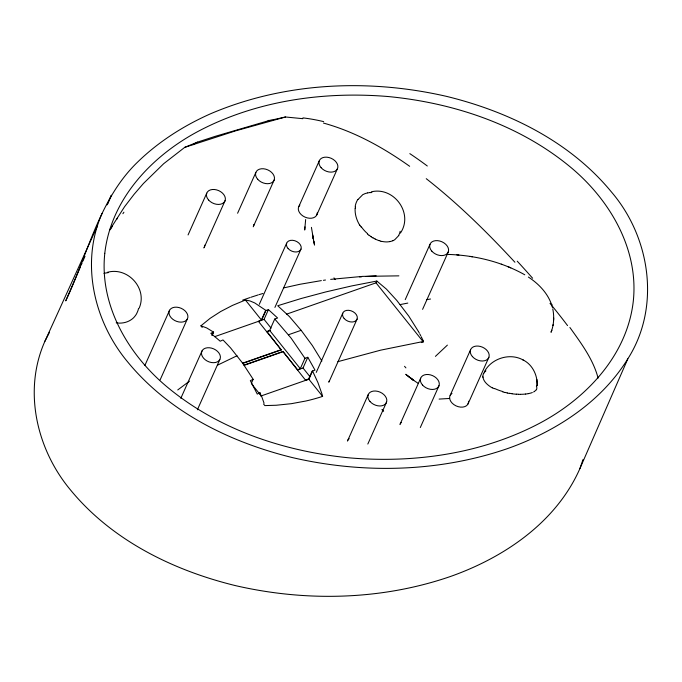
<?xml version="1.0" encoding="UTF-8"?>
<svg xmlns="http://www.w3.org/2000/svg" width="682" height="682" viewBox="0 0 682 682"><rect width="100%" height="100%" fill="white"/><g stroke="black" fill="none" stroke-linecap="round" stroke-linejoin="round"><path stroke-width="1.02" d="M482.907 376.319L482.975 375.305A29.343 13.129 16.1 0 1 483.76 373.284M551.457 331.111L551.772 330.207L551.039 332.27C553.954 324.879 554.355 316.644 552.77 308.903M553.622 320.199L553.69 318.008M355.279 208.232L355.458 206.535M304.956 226.876L304.701 230.03L305.655 219.519M552.966 325.527L553.153 324.53M138.506 308.614L138.216 309.773A27.715 21.517 48.1 0 1 137.355 312.1L136.553 313.822A27.979 21.858 46.1 0 1 135.224 315.843L134.03 317.283A28.175 22.054 44.4 0 1 132.274 318.92L130.739 320.011A28.286 22.139 43.3 0 1 119.708 323.132L117.585 323.029A28.073 22.122 44.2 0 1 116.204 322.816M97.296 226.202L44.842 341.401C22.924 390.82 36.692 449.557 70.587 490.06C111.942 540.34 173.049 570.357 235.367 585.599C306.073 601.916 381.511 600.203 450.376 576.52C504.237 557.467 556.222 522.301 579.922 468.551L627.832 358.817C660.849 307.088 650.432 237.438 611.413 191.94C570.058 141.66 508.951 111.643 446.633 96.401C368.647 78.464 284.488 82.155 210.457 113.817C183.68 125.752 158.582 141.634 137.551 162.145C98.975 199.323 87.987 254.13 65.719 300.881L80.382 266.96M102.078 213.449C80.161 262.868 93.928 321.606 127.824 362.108C169.179 412.388 230.286 442.396 292.604 457.639C363.31 473.964 438.748 472.251 507.613 448.568C555.31 431.595 600.808 402.644 627.832 358.817M579.922 468.551L583.008 459.557M139.102 308.264C147.892 288.674 127.747 266.5 107.338 272.34M81.226 265.017L82.062 263.082M82.897 261.138L84.994 256.296M107.637 203.952L111.405 195.231L106.997 204.907M188.061 234.949L206.74 193.202M144.848 365.509L169.579 310.25M204.199 247.37L225.077 200.696M160.142 379.84L187.32 319.04A9.906 6.905 24.1 0 0 176.894 307.198A9.906 6.905 24.1 0 0 171.131 317.71A9.906 6.905 24.1 0 0 187.32 319.04M237.6 213.236L255.844 172.461M253.747 225.657L274.181 179.963M180.815 398.314L202.068 350.812M211.88 335.493L213.619 331.981L212.349 334.819M197.379 409.78L219.817 359.602A9.906 6.905 24.1 0 0 209.383 347.752A9.906 6.905 24.1 0 0 203.628 358.263A9.906 6.905 24.1 0 0 219.817 359.602M298.835 206.518L319.244 160.892M259.305 304.308L286.645 243.193M214.719 336.652L264.062 319.381L268.427 309.611L277.608 318L274.855 318.971M274.906 307.42L301.001 249.066M316.712 215.052L337.581 168.386M297.505 369.661L282.936 351.469L305.664 380.351L308.605 379.047L312.143 371.127L314.999 370.113L307.804 357.283L303.013 367.999L297.361 369.976L300.302 368.681L304.948 358.297L291.154 338.195L274.752 319.005L269.646 330.42L266.713 331.716L270.481 330.395M251.385 383.25L253.133 379.345L252.434 378.152L242.562 363.071L230.533 347.854L222.997 339.934L220.218 341.213L210.815 333.319L213.449 332.066L206.714 327.948L200.926 325.808L210.158 318.315L220.661 311.538L232.409 305.434L245.409 300.02L249.851 300.898L254.701 302.919L265.971 310.472L261.607 320.233L245.409 300.02M252.928 385.535L252.161 384.085M259.544 393.949L260.089 392.713L257.267 394.085L250.345 380.641L253.133 379.345M242.775 363.395L281.282 349.909L266.858 331.401M261.377 395.586L260.805 395.79L261.368 395.577L264.087 403.284M316.26 372.389L342.739 313.217M328.818 382.295L357.095 319.082M286.67 314.129L376.012 282.842L376.814 281.052L386.438 289.125L396.779 300.421L408.782 316.124L418.467 331.529M405.236 299.637L429.967 244.361M347.769 440.367L368.186 394.742M422.593 309.347L448.304 251.854M367.82 444.042L386.515 402.235M421.297 342.586L423.309 341.878L423.283 340.974M400.249 423.846L420.666 378.22M420.308 427.52L439.003 385.714M450.146 395.407L470.563 349.781M468.023 403.94L488.9 357.274M400.436 233.056C413.769 213.423 393.957 186.374 371.349 191.812M44.842 341.401L49.505 332.287M109.811 229.723L124.584 206.697L134.09 194.302L143.416 183.501L163.671 163.714L184.745 147.355L197.448 142.129L215.324 136.306L268.103 120.842L285.511 116.989L302.859 118.685M483.7 373.259L485.217 371.434M398.817 235.503L394.716 239.757M110.237 229.74L112.36 226.211M484.373 371.784C491.458 358.212 510.46 352.347 523.682 360.309M357.965 199.528L362.577 194.864M536.291 389.737L534.518 391.425M116.758 219.272L117.509 218.129M447.392 345.109L435.414 356.379M177.746 389.942L189.46 381.178M485.337 371.34L485.934 370.88M534.432 391.485L533.588 391.962M192.963 144.737L197.448 142.129M363.131 194.532L364.384 193.91A29.914 20.724 62.5 0 1 365.492 193.466L367.555 192.921M394.145 240.098L392.96 240.678M217.473 365.185L237.021 355.757M532.344 392.525L531.346 392.892A30.383 10.46 10.7 0 1 530.264 393.182L528.303 393.659M288.452 334.751L301.146 330.318L312.347 345.527L321.895 361.051M305.025 358.263L307.804 357.283M268.427 309.611L265.562 310.617L261.351 320.063L258.41 321.35L281.282 349.909M242.911 363.08L281.427 349.593M244.054 365.083L282.936 351.469M244.275 365.279L282.791 351.793M305.8 380.019L308.596 379.039M260.984 395.995L309.423 379.022M184.745 147.355L235.605 130.85L285.511 116.989M242.707 300.097L250.013 297.565M250.967 297.241L258.256 294.888M337.871 361.665L380.684 350.156L423.505 341.452M259.186 294.607L262.937 293.49M283.78 287.889L300.029 284.266L321.341 280.609M400.121 304.598L407.802 303.081M389.899 241.616L391.903 241.087A29.437 19.028 47.1 0 0 392.951 240.669M528.098 393.702L525.66 394.06M367.76 192.878L368.826 192.725M389.669 241.658L387.24 241.914A29.82 19.326 47.4 0 1 382.662 241.539L381.443 241.334M376.814 281.052L351.724 285.928L325.715 291.947L301.018 298.554L277.727 305.724L289.398 316.559L301.146 330.318M426.753 299.637L430.538 299.014M323.413 280.319L325.476 280.029M330.676 279.373L362.602 276.389L398.876 275.852M449.617 398.45L439.123 399.089M359.559 276.926L361.63 276.79M365.782 276.5L376.157 275.792M369.491 192.665L370.241 192.631M520.545 394.358L518.627 394.341M263.593 404.042L264.846 405.594L276.261 405.253L291.342 403.684L305.851 401.007A216.45 150.901 24.1 0 0 322.603 396.378A47.015 27.127 70.7 0 0 321.836 393.565L317.991 382.738L312.552 370.991L308.869 379.235L322.612 396.387M448.1 254.42C474.723 255.273 501.492 261.666 524.773 274.795M516.368 394.247L512.046 393.829M458.935 255.051L456.838 254.872M470.026 256.389L472.413 256.782M509.411 393.437L507.246 393.037M504.808 392.482L502.694 391.92M380.871 241.198L380.897 241.206A29.727 19.548 48.5 0 1 378.953 240.55M323.464 123.067C354.7 131.635 383.369 147.644 409.66 166.297M378.894 240.627L375.16 239.109M501.296 264.181L502.225 264.505M510.758 267.83L508.039 266.705M494.254 388.723L492.549 387.828M522.83 359.84C532.437 364.367 537.672 375.305 537.152 385.662L536.879 379.482M372.935 237.933L371.144 236.825M418.424 383.523L413.394 380.164M528.388 277.054C538.021 283.362 546.58 291.964 550.911 302.791M410.973 378.408L408.203 376.268L413.761 380.394L405.773 374.29L408.348 376.396M410.837 378.314L413.582 380.3L410.692 378.178M369.15 235.409L367.462 234.054M426.25 178.684C458.261 203.773 487.306 232.434 514.91 262.238M382.287 409.933L383.651 411.135M381.954 409.567L383.284 410.862M404.537 366.294L405.909 367.888M550.911 303.268L552.113 304.735M376.012 282.842L423.309 341.878M264.062 319.381L271.086 328.144M303.013 367.999L310.029 376.762M269.646 330.42L300.302 368.681M252.076 384.486L261.232 395.91L259.876 392.823M200.926 325.808L202.23 327.445M569.905 327.488C581.073 343.165 593.135 359.167 598.097 378.084M333.984 277.872L335.194 279.594M361.076 227.012L359.883 225.196M418.646 331.844L419.328 333.097M419.839 334.035L420.76 335.791M421.246 336.738L421.476 337.206M421.629 337.513L423.138 340.659M536.563 385.697L536.734 386.174M551.968 305.826L552.403 307.36M313.925 242.195L311.427 227.37M314.572 245.136L313.711 241.249L314.368 244.292M483.044 377.589L483.316 378.595A27.263 12.736 11.4 0 0 492.319 387.922M399.95 424.579A9.906 6.905 24.1 0 1 401.272 422.49M347.47 441.101A9.906 6.905 24.1 0 1 349.175 438.671M317.249 212.835A9.906 6.905 24.1 0 1 305.016 217.123A9.906 6.905 24.1 0 1 299.85 205.163M204.736 245.153A9.906 6.905 24.1 0 1 203.841 247.958M468.543 401.204A9.906 6.905 24.1 0 1 456.011 405.858A9.906 6.905 24.1 0 1 451.987 393.403M253.84 224.412A9.906 6.905 24.1 0 1 253.218 226.799M525.592 394.026A29.335 10.204 10.9 0 1 520.554 394.315M518.499 394.23A28.286 10.264 11.5 0 1 516.351 394.136M511.994 393.667A27.203 10.622 12.1 0 1 509.403 393.275M507.272 392.9A26.607 11.014 12.3 0 1 504.851 392.363M502.898 391.579A26.18 11.432 12.2 0 1 494.663 388.51M482.967 377.581A28.874 13.009 14.3 0 1 482.865 376.311M536.384 386.106A28.823 10.247 16.3 0 1 536.427 389.746M375.177 238.964A29.309 19.846 50.2 0 1 372.969 237.788M371.178 236.705A28.797 20.025 51.3 0 1 369.201 235.299M367.641 233.756A27.672 19.752 52 0 1 361.349 226.833M359.755 225.265A26.018 19.267 52.3 0 1 355.152 208.18M355.194 206.39A26.683 19.079 55.1 0 1 357.871 199.434M370.224 192.554A30.622 21.227 62.6 0 1 371.869 192.571M400.138 231.309A27.416 17.238 54.3 0 1 398.68 235.375M103.988 273.405A28.371 22.949 56.9 0 1 105.224 273.107L107.185 272.783A28.286 22.864 56.8 0 1 108.182 272.672M268.111 120.475A276.849 208.726 -85.3 0 1 272.732 120.347M122.896 213.722A335.604 288.06 54.7 0 1 123.911 212.213M302.927 117.884A312.578 235 -88.4 0 1 323.677 121.626M409.822 153.629A347.615 186.433 57.4 0 1 427.307 165.999M517.237 261.18A143.169 19.701 46.9 0 1 532.633 278.247M550.024 303.379A136.86 16.683 47.2 0 1 567.552 325.587M329.082 381.11A7.758 5.413 24.1 0 1 329.005 381.681M104.789 253.32C99.291 304.863 127.79 353.753 166.144 386.114C217.447 429.242 283.55 451.475 349.627 457.886C414.358 463.334 481.526 453.837 539.445 423.352C586.051 398.697 627.227 355.458 633.297 301.129C638.795 249.586 610.296 200.696 571.942 168.335C520.639 125.207 454.536 102.973 388.459 96.563C323.728 91.115 256.56 100.612 198.641 131.097C152.035 155.752 110.859 198.991 104.789 253.32M313.26 238.896L312.458 234.463L313.26 238.896M422.516 385.023A9.906 6.905 24.1 0 0 438.705 386.362A9.906 6.905 24.1 0 0 428.279 374.512A9.906 6.905 24.1 0 0 422.516 385.023M370.036 401.545A9.906 6.905 24.1 0 0 386.225 402.883A9.906 6.905 24.1 0 0 375.791 391.033A9.906 6.905 24.1 0 0 370.036 401.545M321.103 167.695A9.906 6.905 24.1 0 0 337.292 169.034A9.906 6.905 24.1 0 0 326.857 157.184A9.906 6.905 24.1 0 0 321.103 167.695M208.59 200.005A9.906 6.905 24.1 0 0 224.779 201.343A9.906 6.905 24.1 0 0 214.353 189.494A9.906 6.905 24.1 0 0 208.59 200.005M472.413 356.584A9.906 6.905 24.1 0 0 488.602 357.922A9.906 6.905 24.1 0 0 478.176 346.072A9.906 6.905 24.1 0 0 472.413 356.584M257.694 179.272A9.906 6.905 24.1 0 0 273.883 180.611A9.906 6.905 24.1 0 0 263.457 168.761A9.906 6.905 24.1 0 0 257.694 179.272M431.817 251.164A9.906 6.905 24.1 0 0 448.006 252.502A9.906 6.905 24.1 0 0 437.58 240.652A9.906 6.905 24.1 0 0 431.817 251.164M344.188 318.545A7.758 5.413 24.1 0 0 356.865 319.585A7.758 5.413 24.1 0 0 348.698 310.31A7.758 5.413 24.1 0 0 344.188 318.545M288.094 248.521A7.758 5.413 24.1 0 0 300.771 249.569A7.758 5.413 24.1 0 0 292.604 240.294A7.758 5.413 24.1 0 0 288.094 248.521"/></g></svg>
